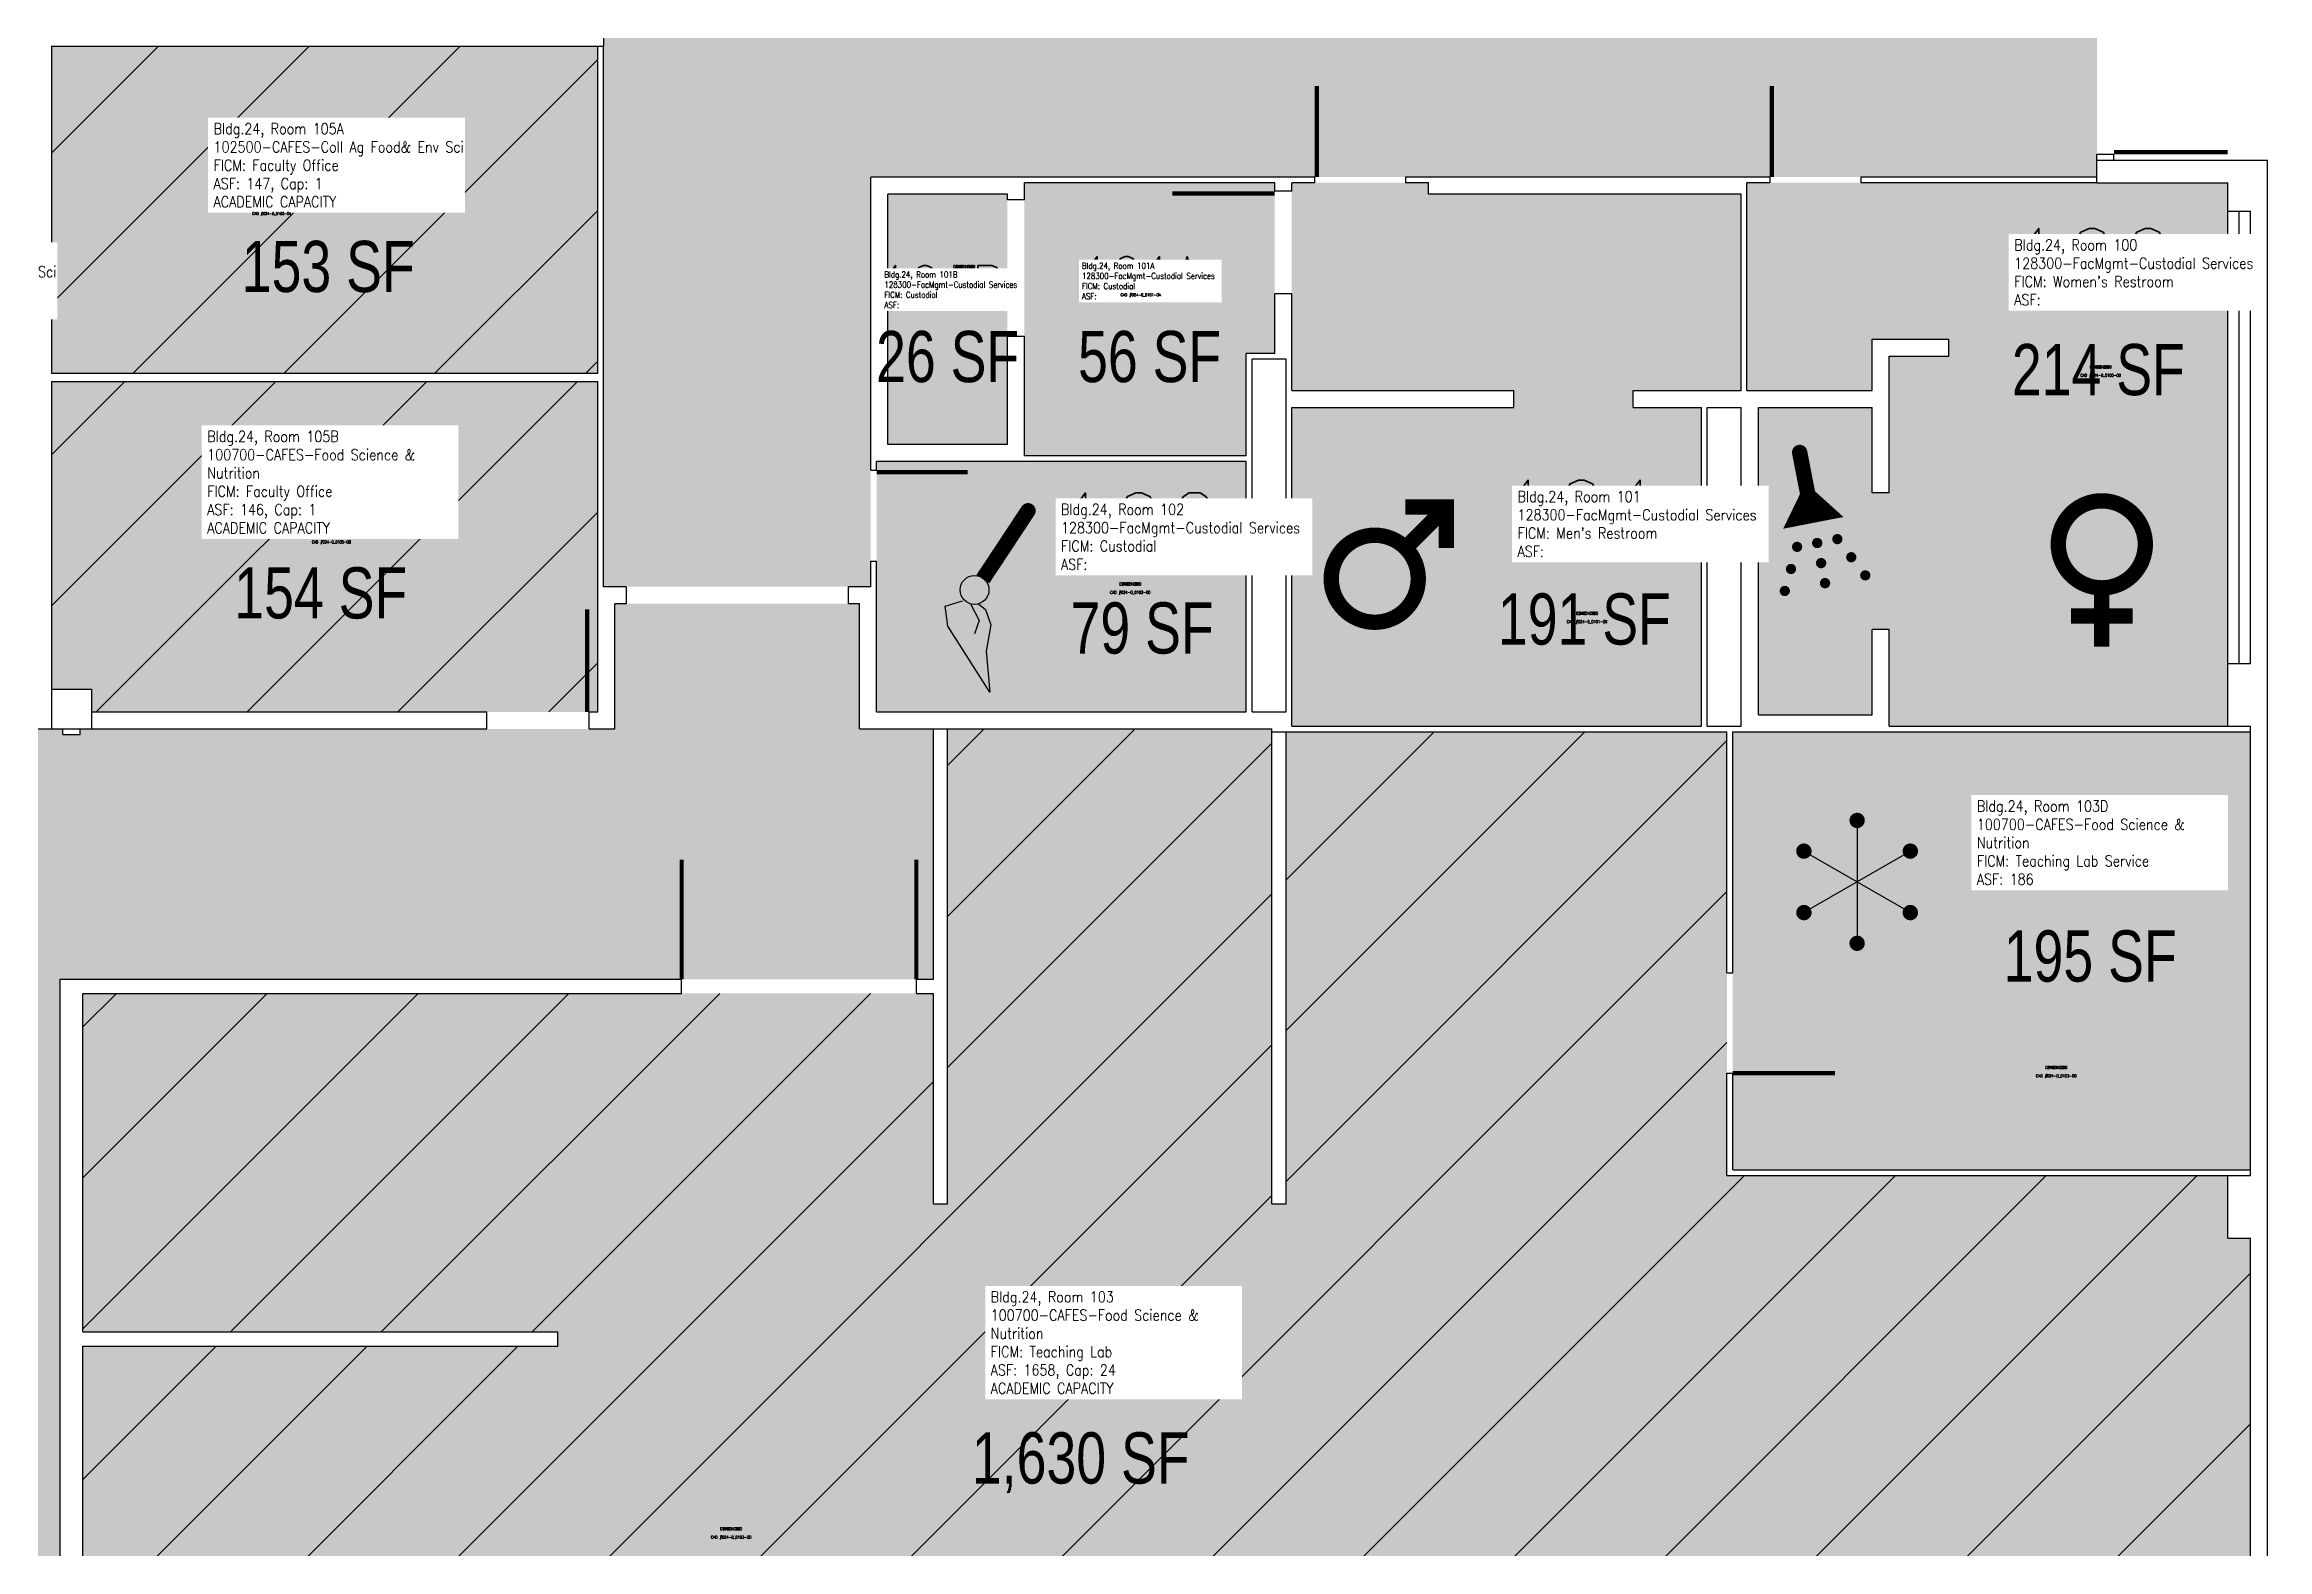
# Model space of a CAD drawing. Header units: inches. Extents: x -381 to 1674, y -222 to 2940.
# Drawn here: x 766 to 1548, y 968 to 1497 of the extents above; entities that cross this region are included whole.
import ezdxf
from ezdxf.enums import TextEntityAlignment as Align

# ---------------------------------------------------------------- set-up
doc = ezdxf.new("R2010")
doc.units = ezdxf.units.IN
doc.header["$LTSCALE"] = 10
doc.header["$MEASUREMENT"] = 0
doc.layers.get('0').update_dxf_attribs({"linetype": 'CONTINUOUS'})
for name, color, linetype in [('A-DOOR', 2, 'CONTINUOUS'), ('A-IDEN-CNUM', 7, 'CONTINUOUS'), ('A-IDEN-ICON', 4, 'CONTINUOUS'), ('A-IDEN-RNUM', 7, 'CONTINUOUS'), ('A-IDEN-SNUM', 4, 'CONTINUOUS'), ('A-IDEN-VNUM', 4, 'CONTINUOUS'), ('A-WALL', 5, 'CONTINUOUS'), ('AREA-TEXT', 3, 'CONTINUOUS'), ('Rooms-Capacity', 4, 'CONTINUOUS'), ('Rooms-Category-Color', 7, 'CONTINUOUS'), ('Rooms-College-Color', 7, 'CONTINUOUS'), ('Rooms-Department-Color', 7, 'CONTINUOUS'), ('Rooms-Division-Color', 7, 'CONTINUOUS'), ('Rooms-Information', 7, 'CONTINUOUS')]:
    doc.layers.add(name, color=color, linetype=linetype)
doc.styles.add('AREA', font='arial.ttf', dxfattribs={"width": 0.75, "height": 18})
doc.styles.add('ROOMSNUMBER', font='txt.shx', dxfattribs={"height": 0.03})
doc.styles.add('ROOMVNUMBER', font='simplex.shx', dxfattribs={"width": 0.85})

# ---------------------------------------------------------------- blocks, each defined once
blk = doc.blocks.new('CPCUST')
at = {"color": 0, "linetype": 'ByBlock'}
for p, q in [((0.0262, -0.0408), (0.0446, -0.0406)), ((0.0297, -0.0341), (0.0376, -0.0302)), ((0.0376, -0.0302), (0.0533, -0.0324)), ((0.0446, -0.0406), (0.0543, -0.0505)), ((0.0533, -0.0324), (0.0745, -0.0479)), ((0.0171, -0.0639), (0.02, -0.0466)), ((0.0358, -0.0705), (0.0171, -0.0639)), ((0.1117, -0.0625), (0.0358, -0.0705)), ((0.0745, -0.0479), (0.1117, -0.0625))]:
    blk.add_line(p, q, dxfattribs=at)
at = {"color": 0, "linetype": 'ByBlock', "const_width": 0.0075}
blk.add_lwpolyline([(-0.0332, 0.0481, 1), (-0.0268, 0.0519, 1)], format="xyb", close=True, dxfattribs=at)
at = {"color": 0, "linetype": 'ByBlock', "const_width": 0.015}
blk.add_lwpolyline([(-0.03, 0.05), (0.01, -0.0193)], dxfattribs=at)
at = {"color": 0, "linetype": 'ByBlock'}
blk.add_circle((0.0158, -0.0313), 0.0141, dxfattribs=at)
blk = doc.blocks.new('CPMEN')
at = {"color": 0, "linetype": 'ByBlock', "const_width": 0.015}
for points in [[(0.055, 0.01), (0.055, 0.05), (0.015, 0.05)], [(0.0151, 0.0101), (0.055, 0.05)]]:
    blk.add_lwpolyline(points, dxfattribs=at)
blk.add_lwpolyline([(-0.0575, -0.02, 1), (0.0275, -0.02, 1)], format="xyb", close=True, dxfattribs=at)
blk = doc.blocks.new('CPSHOWER')
at = {"color": 0, "linetype": 'ByBlock'}
blk.add_lwpolyline([(-0.015, 0.0396, 0, 0.06, 0), (0.005, 0.005, 0.06, 0.06, 0)], format="xyseb", dxfattribs=at)
for points, const_width in [([(-0.0319, 0.0624, 1), (-0.0281, 0.0689, 1)], 0.0075), ([(0.0302, -0.0036, 1), (0.0345, -0.0011, 1)], 0.005), ([(-0.0045, -0.0236, 1), (-0.0002, -0.0211, 1)], 0.005), ([(0.0128, -0.0136, 1), (0.0172, -0.0111, 1)], 0.005), ([(0.0488, -0.0159, 1), (0.0531, -0.0134, 1)], 0.005), ([(-0.0031, -0.0459, 1), (0.0012, -0.0434, 1)], 0.005), ([(0.0228, -0.0309, 1), (0.0272, -0.0284, 1)], 0.005), ([(0.0328, -0.0482, 1), (0.0372, -0.0457, 1)], 0.005), ([(0.0675, -0.0282, 1), (0.0718, -0.0257, 1)], 0.005), ([(-0.0018, -0.0682, 1), (0.0025, -0.0657, 1)], 0.005)]:
    blk.add_lwpolyline(points, format="xyb", close=True, dxfattribs=dict(at, const_width=const_width))
at = {"color": 0, "linetype": 'ByBlock', "const_width": 0.015}
blk.add_lwpolyline([(-0.01, 0.031), (-0.03, 0.0656)], dxfattribs=at)
blk = doc.blocks.new('CPREF')
at = {"color": 0, "linetype": 'ByBlock'}
for p, q in [((-0.025, 0.052), (0.035, -0.052)), ((-0.025, -0.052), (0.035, 0.052)), ((-0.055, 0), (0.065, 0))]:
    blk.add_line(p, q, dxfattribs=at)
at = {"color": 0, "linetype": 'ByBlock', "const_width": 0.0075}
for points in [[(-0.0269, 0.0487, 1), (-0.0231, 0.0552, 1)], [(0.0331, 0.0487, 1), (0.0369, 0.0552, 1)], [(-0.0569, -0.0032, 1), (-0.0531, 0.0032, 1)], [(0.0631, -0.0032, 1), (0.0669, 0.0032, 1)], [(-0.0269, -0.0552, 1), (-0.0231, -0.0487, 1)], [(0.0331, -0.0552, 1), (0.0369, -0.0487, 1)]]:
    blk.add_lwpolyline(points, format="xyb", close=True, dxfattribs=at)
blk = doc.blocks.new('CPWOMEN')
at = {"color": 0, "linetype": 'ByBlock', "const_width": 0.015}
blk.add_lwpolyline([(-0.0375, 0, 1), (0.0475, 0, 1)], format="xyb", close=True, dxfattribs=at)
for points in [[(0.005, -0.04), (0.005, -0.1)], [(-0.025, -0.07), (0.035, -0.07)]]:
    blk.add_lwpolyline(points, dxfattribs=at)

msp = doc.modelspace()

# ---------------------------------------------------------------- hatches: boundary and pattern name
at = {"layer": 'Rooms-Capacity'}
h = msp.add_hatch(dxfattribs=at)
h.set_pattern_fill('ANSI31', color=256, scale=300, style=0)
h.paths.add_polyline_path([(961, 1496), (783, 1496), (769, 1496), (769, 1381.04), (961, 1381.04)])
h = msp.add_hatch(dxfattribs=at)
h.set_pattern_fill('ANSI31', color=256, scale=300, style=0)
h.paths.add_polyline_path([(961, 1378.16), (769, 1378.16), (769, 1270), (783, 1270), (783, 1262), (922, 1262), (958, 1262), (961, 1262)])
h = msp.add_hatch(dxfattribs=at)
h.set_pattern_fill('ANSI31', color=256, scale=300, style=0)
h.paths.add_polyline_path([(1203, 1089.05), (1198, 1089.05), (1198, 1256), (1084, 1256), (1084, 1089.05), (1079, 1089.05), (1079, 1163), (1073, 1163), (990.5, 1163), (780, 1163), (780, 1044), (947, 1044), (947, 1039), (780, 1039), (780, 920), (947, 920), (947, 915), (780, 915), (780, 796.01), (1037.75, 796.01), (1073, 796.01), (1079, 796.01), (1079, 964.01), (1084, 964.01), (1084, 796.01), (1203, 796.01), (1203, 957), (1542, 957), (1542, 1077), (1534, 1077), (1534, 1099), (1357.96, 1099), (1357.96, 1170.25), (1357.96, 1255), (1203, 1255), (1203, 1202.61), (1203, 1154.46)])
at = {"layer": 'Rooms-Category-Color', "true_color": 0xadadad}
for points in [[(1057, 1651), (1057, 1687), (1057, 1696), (1057, 1732), (1057, 1936), (1057, 1972), (1057, 1981), (1057, 2017), (1057, 2120), (1267, 2120), (1303, 2120), (1488, 2120), (1488, 2216), (1099, 2216), (1063, 2216), (866, 2216), (866, 2120.5), (963, 2120.5), (963, 1504), (963, 1306), (1057, 1306), (1057, 1315), (1057, 1347), (1057, 1450), (1213, 1450), (1245, 1450), (1373, 1450), (1405, 1450), (1488, 1450), (1488, 1546), (1303, 1546), (1267, 1546), (1057, 1546)], [(1199, 1388), (1189, 1388), (1189, 1352), (1111, 1352), (1111, 1394), (1111, 1442), (1111, 1448), (1199, 1448), (1199, 1445), (1199, 1409)], [(1205, 1409), (1205, 1445), (1205, 1448), (1213, 1448), (1245, 1448), (1253, 1448), (1253, 1444), (1363, 1444), (1363, 1375), (1325, 1375), (1325, 1369), (1349, 1369), (1349, 1257), (1205, 1257), (1205, 1369), (1283, 1369), (1283, 1375), (1205, 1375)], [(1436, 1387), (1415, 1387), (1415, 1339), (1409, 1339), (1409, 1369), (1369, 1369), (1369, 1261), (1409, 1261), (1409, 1291), (1415, 1291), (1415, 1257), (1534, 1257), (1534, 1279), (1534, 1438), (1534, 1448), (1488, 1448), (1405, 1448), (1373, 1448), (1365, 1448), (1365, 1375), (1409, 1375), (1409, 1393), (1436, 1393)], [(1105, 1356), (1063, 1356), (1063, 1444), (1105, 1444), (1105, 1442), (1105, 1394)], [(1059, 1347), (1059, 1350), (1189, 1350), (1189, 1262), (1059, 1262), (1059, 1315)], [(532, 685), (679, 685), (714.25, 685), (769, 685), (773, 685), (773, 687), (773, 771), (773, 773), (772, 773), (772, 1168), (990.5, 1168), (1073, 1168), (1079, 1168), (1079, 1256), (1053, 1256), (1053, 1300), (1049, 1300), (971, 1300), (967, 1300), (967, 1256), (958, 1256), (922, 1256), (783, 1256), (779, 1256), (779, 1254), (773, 1254), (773, 1256), (769, 1256), (716, 1256), (680, 1256), (677, 1256), (677, 1238.35), (677, 1203.1), (677, 1122.25), (677, 1087), (677, 1070), (677, 1034.75), (677, 769), (333, 769), (333, 684), (341, 684), (383, 684), (438, 684), (438, 446), (438, 432), (528, 432), (528, 440), (530, 440), (530, 446), (532, 446)]]:
    msp.add_hatch(color=253, dxfattribs=at).paths.add_polyline_path(points)
at = {"layer": 'Rooms-Category-Color', "true_color": 0xfa9ba3}
for points in [[(961, 1496), (783, 1496), (769, 1496), (769, 1381.04), (961, 1381.04)], [(961, 1378.16), (769, 1378.16), (769, 1270), (783, 1270), (783, 1262), (922, 1262), (958, 1262), (961, 1262)]]:
    msp.add_hatch(color=241, dxfattribs=at).paths.add_polyline_path(points)
at = {"layer": 'Rooms-Category-Color', "true_color": 0xe3f498}
for points in [[(1203, 1089.05), (1198, 1089.05), (1198, 1256), (1084, 1256), (1084, 1089.05), (1079, 1089.05), (1079, 1163), (1073, 1163), (990.5, 1163), (780, 1163), (780, 1044), (947, 1044), (947, 1039), (780, 1039), (780, 920), (947, 920), (947, 915), (780, 915), (780, 796.01), (1037.75, 796.01), (1073, 796.01), (1079, 796.01), (1079, 964.01), (1084, 964.01), (1084, 796.01), (1203, 796.01), (1203, 957), (1542, 957), (1542, 1077), (1534, 1077), (1534, 1099), (1357.96, 1099), (1357.96, 1170.25), (1357.96, 1255), (1203, 1255), (1203, 1202.61), (1203, 1154.46)], [(1360, 1170.25), (1360, 1255), (1542, 1255), (1542, 1101), (1360, 1101.04), (1360, 1135)]]:
    msp.add_hatch(color=61, dxfattribs=at).paths.add_polyline_path(points)
at = {"layer": 'Rooms-College-Color', "true_color": 0xadadad}
for points in [[(1057, 1651), (1057, 1687), (1057, 1696), (1057, 1732), (1057, 1936), (1057, 1972), (1057, 1981), (1057, 2017), (1057, 2120), (1267, 2120), (1303, 2120), (1488, 2120), (1488, 2216), (1099, 2216), (1063, 2216), (866, 2216), (866, 2120.5), (963, 2120.5), (963, 1504), (963, 1306), (1057, 1306), (1057, 1315), (1057, 1347), (1057, 1450), (1213, 1450), (1245, 1450), (1373, 1450), (1405, 1450), (1488, 1450), (1488, 1546), (1303, 1546), (1267, 1546), (1057, 1546)], [(1199, 1388), (1189, 1388), (1189, 1352), (1111, 1352), (1111, 1394), (1111, 1442), (1111, 1448), (1199, 1448), (1199, 1445), (1199, 1409)], [(1205, 1409), (1205, 1445), (1205, 1448), (1213, 1448), (1245, 1448), (1253, 1448), (1253, 1444), (1363, 1444), (1363, 1375), (1325, 1375), (1325, 1369), (1349, 1369), (1349, 1257), (1205, 1257), (1205, 1369), (1283, 1369), (1283, 1375), (1205, 1375)], [(1436, 1387), (1415, 1387), (1415, 1339), (1409, 1339), (1409, 1369), (1369, 1369), (1369, 1261), (1409, 1261), (1409, 1291), (1415, 1291), (1415, 1257), (1534, 1257), (1534, 1279), (1534, 1438), (1534, 1448), (1488, 1448), (1405, 1448), (1373, 1448), (1365, 1448), (1365, 1375), (1409, 1375), (1409, 1393), (1436, 1393)], [(1105, 1356), (1063, 1356), (1063, 1444), (1105, 1444), (1105, 1442), (1105, 1394)], [(1059, 1347), (1059, 1350), (1189, 1350), (1189, 1262), (1059, 1262), (1059, 1315)], [(532, 685), (679, 685), (714.25, 685), (769, 685), (773, 685), (773, 687), (773, 771), (773, 773), (772, 773), (772, 1168), (990.5, 1168), (1073, 1168), (1079, 1168), (1079, 1256), (1053, 1256), (1053, 1300), (1049, 1300), (971, 1300), (967, 1300), (967, 1256), (958, 1256), (922, 1256), (783, 1256), (779, 1256), (779, 1254), (773, 1254), (773, 1256), (769, 1256), (716, 1256), (680, 1256), (677, 1256), (677, 1238.35), (677, 1203.1), (677, 1122.25), (677, 1087), (677, 1070), (677, 1034.75), (677, 769), (333, 769), (333, 684), (341, 684), (383, 684), (438, 684), (438, 446), (438, 432), (528, 432), (528, 440), (530, 440), (530, 446), (532, 446)]]:
    msp.add_hatch(color=253, dxfattribs=at).paths.add_polyline_path(points)
at = {"layer": 'Rooms-College-Color', "true_color": 0xe3c5e1}
for points in [[(961, 1496), (783, 1496), (769, 1496), (769, 1381.04), (961, 1381.04)], [(961, 1378.16), (769, 1378.16), (769, 1270), (783, 1270), (783, 1262), (922, 1262), (958, 1262), (961, 1262)], [(1203, 1089.05), (1198, 1089.05), (1198, 1256), (1084, 1256), (1084, 1089.05), (1079, 1089.05), (1079, 1163), (1073, 1163), (990.5, 1163), (780, 1163), (780, 1044), (947, 1044), (947, 1039), (780, 1039), (780, 920), (947, 920), (947, 915), (780, 915), (780, 796.01), (1037.75, 796.01), (1073, 796.01), (1079, 796.01), (1079, 964.01), (1084, 964.01), (1084, 796.01), (1203, 796.01), (1203, 957), (1542, 957), (1542, 1077), (1534, 1077), (1534, 1099), (1357.96, 1099), (1357.96, 1170.25), (1357.96, 1255), (1203, 1255), (1203, 1202.61), (1203, 1154.46)], [(1360, 1170.25), (1360, 1255), (1542, 1255), (1542, 1101), (1360, 1101.04), (1360, 1135)]]:
    msp.add_hatch(color=254, dxfattribs=at).paths.add_polyline_path(points)
at = {"layer": 'Rooms-Department-Color', "true_color": 0xacacac}
for points in [[(1057, 1651), (1057, 1687), (1057, 1696), (1057, 1732), (1057, 1936), (1057, 1972), (1057, 1981), (1057, 2017), (1057, 2120), (1267, 2120), (1303, 2120), (1488, 2120), (1488, 2216), (1099, 2216), (1063, 2216), (866, 2216), (866, 2120.5), (963, 2120.5), (963, 1504), (963, 1306), (1057, 1306), (1057, 1315), (1057, 1347), (1057, 1450), (1213, 1450), (1245, 1450), (1373, 1450), (1405, 1450), (1488, 1450), (1488, 1546), (1303, 1546), (1267, 1546), (1057, 1546)], [(1199, 1388), (1189, 1388), (1189, 1352), (1111, 1352), (1111, 1394), (1111, 1442), (1111, 1448), (1199, 1448), (1199, 1445), (1199, 1409)], [(1205, 1409), (1205, 1445), (1205, 1448), (1213, 1448), (1245, 1448), (1253, 1448), (1253, 1444), (1363, 1444), (1363, 1375), (1325, 1375), (1325, 1369), (1349, 1369), (1349, 1257), (1205, 1257), (1205, 1369), (1283, 1369), (1283, 1375), (1205, 1375)], [(1436, 1387), (1415, 1387), (1415, 1339), (1409, 1339), (1409, 1369), (1369, 1369), (1369, 1261), (1409, 1261), (1409, 1291), (1415, 1291), (1415, 1257), (1534, 1257), (1534, 1279), (1534, 1438), (1534, 1448), (1488, 1448), (1405, 1448), (1373, 1448), (1365, 1448), (1365, 1375), (1409, 1375), (1409, 1393), (1436, 1393)], [(1105, 1356), (1063, 1356), (1063, 1444), (1105, 1444), (1105, 1442), (1105, 1394)], [(1059, 1347), (1059, 1350), (1189, 1350), (1189, 1262), (1059, 1262), (1059, 1315)], [(532, 685), (679, 685), (714.25, 685), (769, 685), (773, 685), (773, 687), (773, 771), (773, 773), (772, 773), (772, 1168), (990.5, 1168), (1073, 1168), (1079, 1168), (1079, 1256), (1053, 1256), (1053, 1300), (1049, 1300), (971, 1300), (967, 1300), (967, 1256), (958, 1256), (922, 1256), (783, 1256), (779, 1256), (779, 1254), (773, 1254), (773, 1256), (769, 1256), (716, 1256), (680, 1256), (677, 1256), (677, 1238.35), (677, 1203.1), (677, 1122.25), (677, 1087), (677, 1070), (677, 1034.75), (677, 769), (333, 769), (333, 684), (341, 684), (383, 684), (438, 684), (438, 446), (438, 432), (528, 432), (528, 440), (530, 440), (530, 446), (532, 446)]]:
    msp.add_hatch(color=253, dxfattribs=at).paths.add_polyline_path(points)
at = {"layer": 'Rooms-Department-Color', "true_color": 0xe3c5e1}
for points in [[(961, 1496), (783, 1496), (769, 1496), (769, 1381.04), (961, 1381.04)], [(961, 1378.16), (769, 1378.16), (769, 1270), (783, 1270), (783, 1262), (922, 1262), (958, 1262), (961, 1262)], [(1203, 1089.05), (1198, 1089.05), (1198, 1256), (1084, 1256), (1084, 1089.05), (1079, 1089.05), (1079, 1163), (1073, 1163), (990.5, 1163), (780, 1163), (780, 1044), (947, 1044), (947, 1039), (780, 1039), (780, 920), (947, 920), (947, 915), (780, 915), (780, 796.01), (1037.75, 796.01), (1073, 796.01), (1079, 796.01), (1079, 964.01), (1084, 964.01), (1084, 796.01), (1203, 796.01), (1203, 957), (1542, 957), (1542, 1077), (1534, 1077), (1534, 1099), (1357.96, 1099), (1357.96, 1170.25), (1357.96, 1255), (1203, 1255), (1203, 1202.61), (1203, 1154.46)], [(1360, 1170.25), (1360, 1255), (1542, 1255), (1542, 1101), (1360, 1101.04), (1360, 1135)]]:
    msp.add_hatch(color=254, dxfattribs=at).paths.add_polyline_path(points)
at = {"layer": 'Rooms-Division-Color', "true_color": 0xadadad}
for points in [[(1057, 1651), (1057, 1687), (1057, 1696), (1057, 1732), (1057, 1936), (1057, 1972), (1057, 1981), (1057, 2017), (1057, 2120), (1267, 2120), (1303, 2120), (1488, 2120), (1488, 2216), (1099, 2216), (1063, 2216), (866, 2216), (866, 2120.5), (963, 2120.5), (963, 1504), (963, 1306), (1057, 1306), (1057, 1315), (1057, 1347), (1057, 1450), (1213, 1450), (1245, 1450), (1373, 1450), (1405, 1450), (1488, 1450), (1488, 1546), (1303, 1546), (1267, 1546), (1057, 1546)], [(1199, 1388), (1189, 1388), (1189, 1352), (1111, 1352), (1111, 1394), (1111, 1442), (1111, 1448), (1199, 1448), (1199, 1445), (1199, 1409)], [(1205, 1409), (1205, 1445), (1205, 1448), (1213, 1448), (1245, 1448), (1253, 1448), (1253, 1444), (1363, 1444), (1363, 1375), (1325, 1375), (1325, 1369), (1349, 1369), (1349, 1257), (1205, 1257), (1205, 1369), (1283, 1369), (1283, 1375), (1205, 1375)], [(1436, 1387), (1415, 1387), (1415, 1339), (1409, 1339), (1409, 1369), (1369, 1369), (1369, 1261), (1409, 1261), (1409, 1291), (1415, 1291), (1415, 1257), (1534, 1257), (1534, 1279), (1534, 1438), (1534, 1448), (1488, 1448), (1405, 1448), (1373, 1448), (1365, 1448), (1365, 1375), (1409, 1375), (1409, 1393), (1436, 1393)], [(1105, 1356), (1063, 1356), (1063, 1444), (1105, 1444), (1105, 1442), (1105, 1394)], [(1059, 1347), (1059, 1350), (1189, 1350), (1189, 1262), (1059, 1262), (1059, 1315)], [(532, 685), (679, 685), (714.25, 685), (769, 685), (773, 685), (773, 687), (773, 771), (773, 773), (772, 773), (772, 1168), (990.5, 1168), (1073, 1168), (1079, 1168), (1079, 1256), (1053, 1256), (1053, 1300), (1049, 1300), (971, 1300), (967, 1300), (967, 1256), (958, 1256), (922, 1256), (783, 1256), (779, 1256), (779, 1254), (773, 1254), (773, 1256), (769, 1256), (716, 1256), (680, 1256), (677, 1256), (677, 1238.35), (677, 1203.1), (677, 1122.25), (677, 1087), (677, 1070), (677, 1034.75), (677, 769), (333, 769), (333, 684), (341, 684), (383, 684), (438, 684), (438, 446), (438, 432), (528, 432), (528, 440), (530, 440), (530, 446), (532, 446)]]:
    msp.add_hatch(color=253, dxfattribs=at).paths.add_polyline_path(points)
at = {"layer": 'Rooms-Division-Color', "true_color": 0xe3c5e1}
for points in [[(961, 1496), (783, 1496), (769, 1496), (769, 1381.04), (961, 1381.04)], [(961, 1378.16), (769, 1378.16), (769, 1270), (783, 1270), (783, 1262), (922, 1262), (958, 1262), (961, 1262)], [(1203, 1089.05), (1198, 1089.05), (1198, 1256), (1084, 1256), (1084, 1089.05), (1079, 1089.05), (1079, 1163), (1073, 1163), (990.5, 1163), (780, 1163), (780, 1044), (947, 1044), (947, 1039), (780, 1039), (780, 920), (947, 920), (947, 915), (780, 915), (780, 796.01), (1037.75, 796.01), (1073, 796.01), (1079, 796.01), (1079, 964.01), (1084, 964.01), (1084, 796.01), (1203, 796.01), (1203, 957), (1542, 957), (1542, 1077), (1534, 1077), (1534, 1099), (1357.96, 1099), (1357.96, 1170.25), (1357.96, 1255), (1203, 1255), (1203, 1202.61), (1203, 1154.46)], [(1360, 1170.25), (1360, 1255), (1542, 1255), (1542, 1101), (1360, 1101.04), (1360, 1135)]]:
    msp.add_hatch(color=254, dxfattribs=at).paths.add_polyline_path(points)

# ---------------------------------------------------------------- linework, layer by layer
at = {"layer": 'A-DOOR'}
for points in [[(1494, 1458.75, 1.5, 1.5, 0), (1534, 1458.75, 0, 0, 0), (1534, 1458, 0, 0, 0.414214), (1494, 1498, 0, 0, 0.414214)], [(1213.75, 1450, 1.5, 1.5, 0), (1213.75, 1482, 0, 0, 0), (1213, 1482, 0, 0, -0.414214), (1245, 1450, 0, 0, -0.414214)], [(1373.75, 1450, 1.5, 1.5, 0), (1373.75, 1482, 0, 0, 0), (1373, 1482, 0, 0, -0.414214), (1405, 1450, 0, 0, -0.414214)], [(1199, 1444.25, 1.5, 1.5, 0), (1163, 1444.25, 0, 0, 0), (1163, 1445, 0, 0, 0.414214), (1199, 1409, 0, 0, 0.414214)], [(1059, 1346.25, 1.5, 1.5, 0), (1091, 1346.25, 0, 0, 0), (1091, 1347, 0, 0, -0.414214), (1059, 1315, 0, 0, -0.414214)], [(957.25, 1262, 1.5, 1.5, 0), (957.25, 1298, 0, 0, 0), (958, 1298, 0, 0, 0.414214), (922, 1262, 0, 0, 0.414214)], [(990.5, 1168, 1.5, 1.5, 0), (990.5, 1210, 0, 0, 0), (989.75, 1210, 0, 0, -0.414214), (1031.75, 1168, 0, 0, -0.414214)], [(1073, 1168, 1.5, 1.5, 0), (1073, 1210, 0, 0, 0), (1073.75, 1210, 0, 0, 0.414214), (1031.75, 1168, 0, 0, 0.414214)], [(1360, 1135, 1.5, 1.5, 0), (1396, 1135, 0, 0, 0), (1396, 1134.25, 0, 0, 0.414214), (1360, 1170.25, 0, 0, 0.414214)]]:
    msp.add_lwpolyline(points, format="xyseb", dxfattribs=at)
at = {"layer": 'A-WALL'}
for p, q in [((963, 1504), (963, 1496)), ((769, 1496), (769, 1381.04)), ((769, 1496), (783, 1496)), ((783, 1496), (963, 1496)), ((961, 1381.04), (961, 1496)), ((963, 1306), (963, 1496)), ((1488, 1458), (1494, 1458)), ((1488, 1456), (1488, 1458)), ((1488, 1456), (1548, 1456)), ((1488, 1448), (1488, 1456)), ((1494, 1456), (1494, 1458)), ((1548, 915), (1548, 1456)), ((1213, 1450), (1057, 1450)), ((1057, 1347), (1057, 1450)), ((1199, 1448), (1111, 1448)), ((1111, 1442), (1111, 1448)), ((1199, 1445), (1199, 1448)), ((1205, 1445), (1205, 1448)), ((1213, 1448), (1205, 1448)), ((1213, 1450), (1213, 1448)), ((1245, 1450), (1245, 1448)), ((1373, 1450), (1245, 1450)), ((1253, 1448), (1245, 1448)), ((1253, 1444), (1253, 1448)), ((1373, 1448), (1365, 1448)), ((1365, 1375), (1365, 1448)), ((1373, 1450), (1373, 1448)), ((1405, 1450), (1405, 1448)), ((1488, 1450), (1405, 1450)), ((1488, 1448), (1405, 1448)), ((1488, 1448), (1534, 1448)), ((1534, 1438), (1534, 1448)), ((1105, 1444), (1063, 1444)), ((1063, 1356), (1063, 1444)), ((1105, 1442), (1105, 1444)), ((1111, 1442), (1105, 1442)), ((1205, 1445), (1199, 1445)), ((1363, 1444), (1253, 1444)), ((1363, 1375), (1363, 1444)), ((1534, 1279), (1534, 1438)), ((1534, 1438), (1542, 1438)), ((1538, 1279), (1538, 1438)), ((1542, 1279), (1542, 1438)), ((1205, 1409), (1199, 1409)), ((1199, 1388), (1199, 1409)), ((1205, 1375), (1205, 1409)), ((1111, 1394), (1105, 1394)), ((1105, 1356), (1105, 1394)), ((1111, 1352), (1111, 1394)), ((1409, 1393), (1436, 1393)), ((1409, 1375), (1409, 1393)), ((1436, 1387), (1436, 1393)), ((1189, 1352), (1189, 1388)), ((1199, 1388), (1189, 1388)), ((1191, 1262), (1191, 1386)), ((1203, 1386), (1191, 1386)), ((1203, 1262), (1203, 1386)), ((1415, 1339), (1415, 1387)), ((1415, 1387), (1436, 1387)), ((769, 1381.04), (961, 1381.04)), ((769, 1378.16), (961, 1378.16)), ((769, 1378.16), (769, 1270)), ((961, 1262), (961, 1378.16)), ((1205, 1375), (1283, 1375)), ((1205, 1257), (1205, 1369)), ((1205, 1369), (1283, 1369)), ((1283, 1369), (1283, 1375)), ((1325, 1375), (1363, 1375)), ((1325, 1369), (1325, 1375)), ((1325, 1369), (1349, 1369)), ((1349, 1257), (1349, 1369)), ((1351, 1257), (1351, 1369)), ((1351, 1369), (1363, 1369)), ((1363, 1257), (1363, 1369)), ((1365, 1375), (1409, 1375)), ((1369, 1261), (1369, 1369)), ((1369, 1369), (1409, 1369)), ((1409, 1339), (1409, 1369)), ((1105, 1356), (1063, 1356)), ((1189, 1352), (1111, 1352)), ((1057, 1347), (1059, 1347)), ((1189, 1350), (1059, 1350)), ((1059, 1347), (1059, 1350)), ((1189, 1262), (1189, 1350)), ((1415, 1339), (1409, 1339)), ((1057, 1315), (1059, 1315)), ((1057, 1306), (1057, 1315)), ((1059, 1262), (1059, 1315)), ((971, 1306), (963, 1306)), ((971, 1306), (971, 1300)), ((1049, 1306), (1049, 1300)), ((1057, 1306), (1049, 1306)), ((967, 1256), (967, 1300)), ((971, 1300), (967, 1300)), ((1053, 1300), (1049, 1300)), ((1053, 1256), (1053, 1300)), ((1409, 1261), (1409, 1291)), ((1415, 1291), (1409, 1291)), ((1415, 1257), (1415, 1291)), ((1534, 1257), (1534, 1279)), ((1534, 1279), (1542, 1279)), ((769, 1270), (783, 1270)), ((769, 1270), (769, 1256)), ((783, 1270), (783, 1256)), ((783, 1262), (922, 1262)), ((922, 1256), (922, 1262)), ((958, 1256), (958, 1262)), ((958, 1262), (961, 1262)), ((1059, 1262), (1189, 1262)), ((1191, 1262), (1203, 1262)), ((1369, 1261), (1409, 1261)), ((716, 1256), (769, 1256)), ((769, 1256), (783, 1256)), ((773, 1254), (773, 1256)), ((773, 1254), (779, 1254)), ((779, 1254), (779, 1256)), ((783, 1256), (922, 1256)), ((958, 1256), (967, 1256)), ((1053, 1256), (1198, 1256)), ((1079, 1168), (1079, 1256)), ((1084, 1089.05), (1084, 1256)), ((1198, 1255), (1357.96, 1255)), ((1205, 1257), (1349, 1257)), ((1351, 1257), (1363, 1257)), ((1357.96, 1170.25), (1357.96, 1255)), ((1360, 1255), (1542, 1255)), ((1360, 1170.25), (1360, 1255)), ((1415, 1257), (1542, 1257)), ((1534, 1257), (1542, 1257)), ((1542, 1099), (1542, 1257)), ((772, 773), (772, 1168)), ((772, 1168), (990.5, 1168)), ((990.5, 1163), (990.5, 1168)), ((1073, 1163), (1073, 1168)), ((1073, 1168), (1079, 1168)), ((1357.96, 1170.25), (1360, 1170.25)), ((780, 1163), (990.5, 1163)), ((780, 1044), (780, 1163)), ((1073, 1163), (1079, 1163)), ((1079, 1089.05), (1079, 1163)), ((1357.96, 1099), (1357.96, 1135)), ((1357.96, 1135), (1360, 1135)), ((1360, 1101.04), (1360, 1135)), ((1357.96, 1099), (1534, 1099)), ((1360, 1101.04), (1542, 1101.04)), ((1534, 1077), (1534, 1099)), ((1534, 1099), (1542, 1099)), ((1079, 1089.05), (1084, 1089.05)), ((1198, 1089.05), (1203, 1089.05)), ((1534, 1077), (1542, 1077)), ((1542, 933), (1542, 1077)), ((780, 1044), (947, 1044)), ((947, 1039), (947, 1044)), ((780, 1039), (947, 1039)), ((780, 920), (780, 1039))]:
    msp.add_line(p, q, dxfattribs=at)
for points in [[(1198, 1089.05), (1198, 1256)], [(1203, 1089.05), (1203, 1255)]]:
    msp.add_lwpolyline(points, dxfattribs=at)

# ---------------------------------------------------------------- block references
at = {"layer": 'A-IDEN-ICON'}
for name, p, xscale, yscale, zscale, rotation in [('CPSHOWER', (1386.04, 1327.33), 359.999999998614, 359.999999998614, 359.999999998614, 340.9743939928003), ('CPMEN', (1239.55, 1316), 360, 360, 360, 3.023781663807728e-08), ('CPWOMEN', (1487.94, 1320.89), 360, 360, 360, 359.9999999995553), ('CPCUST', (1101, 1315), 360.0000000002076, 360.0000000002076, 360.0000000002076, 296.5650512079019), ('CPREF', (1403.72, 1204.04), 360, 360, 360, 270.0000000302378)]:
    msp.add_blockref(name, p, dxfattribs=dict(at, xscale=xscale, yscale=yscale, zscale=zscale, rotation=rotation))

# ---------------------------------------------------------------- texts
at = {"layer": 'A-IDEN-CNUM', "style": 'ROOMSNUMBER', "width": 0.85}
for s, height, p in [('CAD #024-0_0105-0A', 0.96, (846.37, 1437.11)), ('CAD #024-0_0101-0B', 1, (1089.87, 1415.52)), ('CAD #024-0_0101-0A', 1, (1151.87, 1408.52)), ('CAD #024-0_0100-00', 1, (1489.35, 1380.25)), ('CAD #024-0_0105-0B', 0.96, (867.37, 1321.66)), ('CAD #024-0_0102-00', 1, (1148.17, 1303.95)), ('CAD #024-0_0101-00', 1, (1308.79, 1293.63)), ('CAD #024-0_0103-0D', 1, (1473.73, 1133.98)), ('CAD #024-0_0103-00', 1, (1007.89, 971.8))]:
    msp.add_text(s, height=height, rotation=0, dxfattribs=at).set_placement(p, align=Align.MIDDLE)
at = {"layer": 'A-IDEN-RNUM', "style": 'ROOMSNUMBER', "width": 0.85}
for s, height, p in [('0105-A0', 0.96, (846.37, 1440.11)), ('0101-B0', 1, (1089.87, 1418.52)), ('0101-A0', 1, (1151.87, 1411.52)), ('0100-00', 1, (1489.35, 1383.25)), ('0105-B0', 0.96, (867.37, 1324.66)), ('0102-00', 1, (1148.17, 1306.95)), ('0101-00', 1, (1308.79, 1296.63)), ('0103-D0', 1, (1473.73, 1136.98)), ('0103-00', 1, (1007.89, 974.8))]:
    msp.add_text(s, height=height, rotation=0, dxfattribs=at).set_placement(p, align=Align.MIDDLE)
at = {"layer": 'A-IDEN-SNUM', "style": 'ROOMSNUMBER', "width": 0.85}
for s, height, p in [('02400105A0', 0.96, (846.37, 1440.11)), ('02400101B0', 1, (1089.87, 1418.52)), ('02400101A0', 1, (1151.87, 1411.52)), ('0240010000', 1, (1489.35, 1383.25)), ('02400105B0', 0.96, (867.37, 1324.66)), ('0240010200', 1, (1148.17, 1306.95)), ('0240010100', 1, (1308.79, 1296.63)), ('02400103D0', 1, (1473.73, 1136.98)), ('0240010300', 1, (1007.89, 974.8))]:
    msp.add_text(s, height=height, rotation=0, dxfattribs=at).set_placement(p, align=Align.MIDDLE)
at = {"layer": 'A-IDEN-VNUM', "style": 'ROOMVNUMBER', "width": 0.85}
for s, height, p in [('105A', 27, (865.29, 1452.88)), ('100', 27, (1486.28, 1418.43)), ('101B', 15, (1081.82, 1411.47)), ('101A', 15, (1151.87, 1414.54)), ('105B', 27, (861.97, 1338.25)), ('102', 27, (1151.17, 1325.45)), ('101', 27, (1306.75, 1329.98)), ('103D', 27, (1484.07, 1214.73)), ('103', 27, (1126.46, 1035.78))]:
    msp.add_text(s, height=height, rotation=0, dxfattribs=at).set_placement(p, align=Align.MIDDLE)
at = {"layer": 'AREA-TEXT', "style": 'AREA', "width": 0.75}
for s, p in [('153 SF', (866.25, 1418.59)), ('26 SF', (1084, 1386.92)), ('56 SF', (1155, 1386.92)), ('214 SF', (1488.53, 1382.33)), ('154 SF', (863.62, 1303.83)), ('79 SF', (1152.35, 1291.5)), ('191 SF', (1307.84, 1294.65)), ('195 SF', (1485.65, 1176.18)), ('1,630 SF', (1130.79, 999.72))]:
    msp.add_text(s, height=18, dxfattribs=at).set_placement(p, align=Align.MIDDLE_CENTER)

# ---------------------------------------------------------------- next in the draw order: texts
at = {"layer": 'Rooms-Information', "attachment_point": 7, "rotation": 0, "style": 'ROOMVNUMBER', "bg_fill": 3, "box_fill_scale": 1.5, "bg_fill_color": 256, "bg_fill_true_color": 13158600, "bg_fill_transparency": 0}
for s, insert, char_height, width in [('Bldg.24, Room 105A^M^J102500-CAFES-Coll Ag Food& Env Sci^M^JFICM: Faculty Office^M^JASF: 147, Cap: 1^M^JACADEMIC CAPACITY', (825.95, 1439.38), 3.85714, 86.4), ('Bldg.24, Room 105C^M^J102500-CAFES-Coll Ag Food& Env Sci^M^JFICM: Faculty Office^M^JASF: 156', (682.75, 1401.95), 3.8571, 86.4), ("Bldg.24, Room 100^M^J128300-FacMgmt-Custodial Services^M^JFICM: Women's Restroom^M^JASF: ", (1458.96, 1404.93), 3.8571, 86.4), ('Bldg.24, Room 101B^M^J128300-FacMgmt-Custodial Services^M^JFICM: Custodial^M^JASF: ', (1061.78, 1403.97), 2.1429, 48), ('Bldg.24, Room 101A^M^J128300-FacMgmt-Custodial Services^M^JFICM: Custodial^M^JASF: ', (1131.23, 1407.04), 2.1429, 48), ('Bldg.24, Room 105B^M^J100700-CAFES-Food Science & Nutrition^M^JFICM: Faculty Office^M^JASF: 146, Cap: 1^M^JACADEMIC CAPACITY', (823.72, 1324.75), 3.85714, 86.4), ('Bldg.24, Room 102^M^J128300-FacMgmt-Custodial Services^M^JFICM: Custodial^M^JASF: ', (1123.85, 1311.95), 3.8571, 86.4), ("Bldg.24, Room 101^M^J128300-FacMgmt-Custodial Services^M^JFICM: Men's Restroom^M^JASF: ", (1284.35, 1316.48), 3.8571, 86.4), ('Bldg.24, Room 103D^M^J100700-CAFES-Food Science & Nutrition^M^JFICM: Teaching Lab Service^M^JASF: 186', (1445.82, 1201.23), 3.85714, 86.4), ('Bldg.24, Room 103^M^J100700-CAFES-Food Science & Nutrition^M^JFICM: Teaching Lab^M^JASF: 1658, Cap: 24^M^JACADEMIC CAPACITY', (1099.14, 1022.28), 3.85714, 86.4)]:
    msp.add_mtext(s, dxfattribs=dict(at, insert=insert, char_height=char_height, width=width))

doc.saveas('drawing.dxf')
